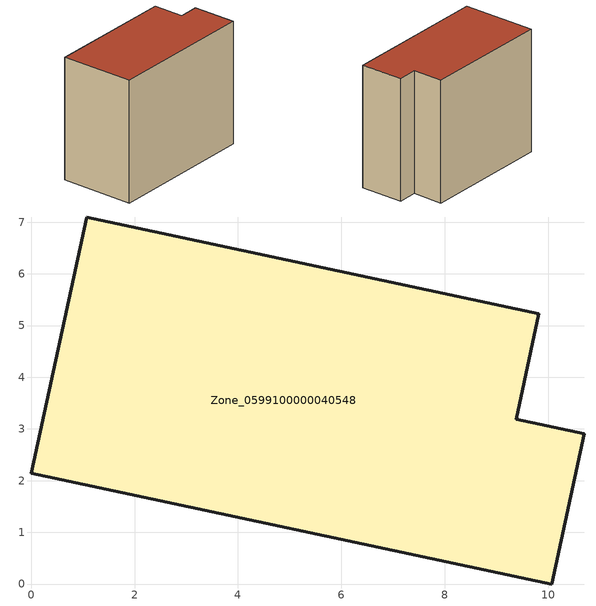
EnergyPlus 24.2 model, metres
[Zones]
Zone_0599100000040548
 floor ground (C_G): 0,2.14 1.07,7.1 9.82,5.23 9.38,3.19 10.7,2.91 10.07,0 z0
 wall outside (C_F): 1.07,7.1 0,2.14 10.07,0 10.7,2.91 9.38,3.19 9.82,5.23 1.07,7.1 z0:8.45
 roof outside (C_R): 0,2.14 10.07,0 10.7,2.91 9.38,3.19 9.82,5.23 1.07,7.1 z8.45
[BUILDING]
Pand.0599100000040548: North Axis=0; Terrain=City; Loads Convergence Tolerance Value=0.04; Temperature Convergence Tolerance Value=0.4; Solar Distribution=FullExterior; Maximum Number of Warmup Days=25; Minimum Number of Warmup Days=1
[Site:Location]
Rotterdam.The.Hague.AP_ZH_NLD Design_Conditions: Latitude=51.96; Longitude=4.45; Time Zone=1; Elevation=-4.5
[SITE:GROUNDTEMPERATURE:BUILDINGSURFACE]
18, 18, 18, 18, 18, 18, 18, 18, 18, 18, 18, 18
[MATERIAL] Thermal Absorptance=0.9; Solar Absorptance=0.7; Visible Absorptance=0.7
Name | Roughness | Thickness | Conductivity | Density | Specific Heat
G.TC.1975-1991 | MediumSmooth | 0.15 | 0.288461 | 540 | 1210
F.TC.1975-1991 | Rough | 0.3 | 0.230769 | 1920 | 840
R.TC.1975-1991 | MediumRough | 0.2 | 0.153846 | 1500 | 1000
[CONSTRUCTION]
C_G: G.TC.1975-1991
C_F: F.TC.1975-1991
C_R: R.TC.1975-1991
[ZONE]
Zone_0599100000040548: Type=1; Multiplier=1; Ceiling Height=Autocalculate; Volume=Autocalculate; Floor Area=autocalculate; Part of Total Floor Area=Yes
[ZONEINFILTRATION:DESIGNFLOWRATE]
Infil_Zone_0599100000040548: Zone or ZoneList or Space or SpaceList=Zone_0599100000040548; Schedule=AlwaysOn; Design Flow Rate Calculation Method=Flow/Area; Flow Rate per Floor Area=0.003; Constant Term Coefficient=1; Temperature Term Coefficient=0; Velocity Term Coefficient=0; Velocity Squared Term Coefficient=0
[HVACTEMPLATE:ZONE:IDEALLOADSAIRSYSTEM]
Zone_0599100000040548: Maximum Heating Supply Air Temperature=50; Minimum Cooling Supply Air Temperature=13; Maximum Heating Supply Air Humidity Ratio=0.0156; Minimum Cooling Supply Air Humidity Ratio=0.0077; Heating Limit=NoLimit; Cooling Limit=NoLimit; Dehumidification Control Type=ConstantSensibleHeatRatio; Cooling Sensible Heat Ratio=0.7; Dehumidification Setpoint=60; Humidification Control Type=None; Humidification Setpoint=30; Outdoor Air Method=None; Outdoor Air Flow Rate per Person=0.00944; Outdoor Air Flow Rate per Zone Floor Area=0; Outdoor Air Flow Rate per Zone=0; Demand Controlled Ventilation Type=None; Outdoor Air Economizer Type=NoEconomizer; Heat Recovery Type=None; Sensible Heat Recovery Effectiveness=0.7; Latent Heat Recovery Effectiveness=0.65
[ZONECONTROL:THERMOSTAT]
ThermostatControl_Zone_0599100000040548: Zone or ZoneList=Zone_0599100000040548; Control Type Schedule=DualSetpointControlType; Control 1=Thermostat_Zone_0599100000040548; Temperature Difference Between Cutout And Setpoint=0
[THERMOSTATSETPOINT:DUALSETPOINT]
Thermostat_Zone_0599100000040548: Heating Setpoint Temperature Schedule=HeatingSetpoint_Zone_0599100000040548; Cooling Setpoint Temperature Schedule=CoolingSetpoint_Zone_0599100000040548
[SCHEDULE:COMPACT]
HeatingSetpoint_Zone_0599100000040548: Through: 12/31, For: AllDays, Until: 24:00, 21
CoolingSetpoint_Zone_0599100000040548: Through: 12/31, For: AllDays, Until: 24:00, 24
DualSetpointControlType: Through: 12/31, For: AllDays, Until: 24:00, 4
AlwaysOn: Through: 12/31, For: AllDays, Until: 24:00, 1
